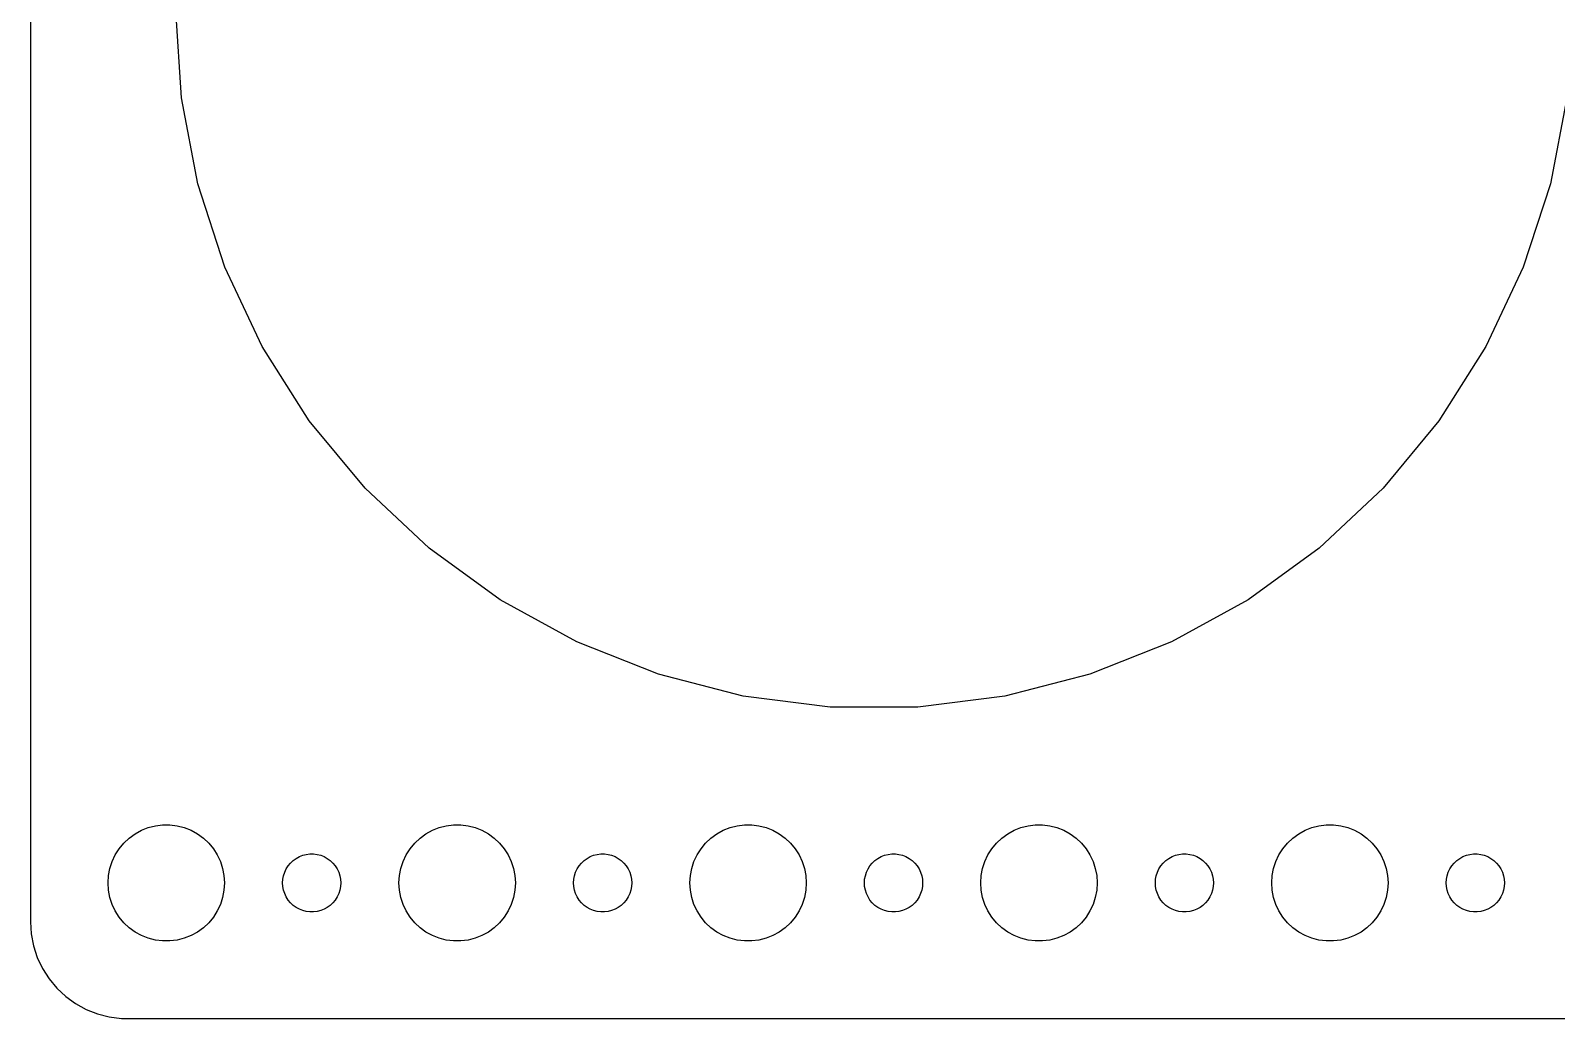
# Model space of a CAD drawing. Header units: metres. Extents: x -82 to 82, y -52 to 52.
# Drawn here: x -82 to -3.3, y -52 to -1 of the extents above; entities that cross this region are included whole.
import ezdxf

# ---------------------------------------------------------------- set-up
doc = ezdxf.new("R2010")
doc.units = ezdxf.units.M

msp = doc.modelspace()

# ---------------------------------------------------------------- linework, layer by layer
for p, q in [((-82, 47), (-82, -47)), ((-74.2161, -4.51199), (-74.5, 0)), ((-73.369, -8.95284), (-74.2161, -4.51199)), ((-2.78386, -4.51199), (-3.631, -8.95284)), ((-71.972, -13.2525), (-73.369, -8.95284)), ((-3.631, -8.95284), (-5.02805, -13.2525)), ((-70.047, -17.3431), (-71.972, -13.2525)), ((-5.02805, -13.2525), (-6.95296, -17.3431)), ((-67.6246, -21.1603), (-70.047, -17.3431)), ((-6.95296, -17.3431), (-9.37538, -21.1603)), ((-64.7429, -24.6437), (-67.6246, -21.1603)), ((-9.37538, -21.1603), (-12.2571, -24.6437)), ((-61.4473, -27.7385), (-64.7429, -24.6437)), ((-12.2571, -24.6437), (-15.5527, -27.7385)), ((-57.7898, -30.3958), (-61.4473, -27.7385)), ((-15.5527, -27.7385), (-19.2102, -30.3958)), ((-53.828, -32.5738), (-57.7898, -30.3958)), ((-19.2102, -30.3958), (-23.1719, -32.5738)), ((-49.6246, -34.238), (-53.828, -32.5738)), ((-23.1719, -32.5738), (-27.3754, -34.238)), ((-45.2457, -35.3623), (-49.6246, -34.238)), ((-27.3754, -34.238), (-31.7543, -35.3623)), ((-40.7605, -35.929), (-45.2457, -35.3623)), ((-31.7543, -35.3623), (-36.2395, -35.929)), ((-36.2395, -35.929), (-40.7605, -35.929)), ((-76.9123, -42.6885), (-76.6075, -42.467)), ((-76.6075, -42.467), (-76.2773, -42.2855)), ((-76.2773, -42.2855), (-75.927, -42.1468)), ((-75.927, -42.1468), (-75.5621, -42.0531)), ((-75.5621, -42.0531), (-75.1884, -42.0059)), ((-75.1884, -42.0059), (-74.8116, -42.0059)), ((-74.8116, -42.0059), (-74.4379, -42.0531)), ((-74.4379, -42.0531), (-74.073, -42.1468)), ((-74.073, -42.1468), (-73.7227, -42.2855)), ((-73.7227, -42.2855), (-73.3925, -42.467)), ((-73.3925, -42.467), (-73.0877, -42.6885)), ((-61.9123, -42.6885), (-61.6075, -42.467)), ((-61.6075, -42.467), (-61.2773, -42.2855)), ((-61.2773, -42.2855), (-60.927, -42.1468)), ((-60.927, -42.1468), (-60.5621, -42.0531)), ((-60.5621, -42.0531), (-60.1884, -42.0059)), ((-60.1884, -42.0059), (-59.8116, -42.0059)), ((-59.8116, -42.0059), (-59.4379, -42.0531)), ((-59.4379, -42.0531), (-59.0729, -42.1468)), ((-59.0729, -42.1468), (-58.7227, -42.2855)), ((-58.7227, -42.2855), (-58.3925, -42.467)), ((-58.3925, -42.467), (-58.0877, -42.6885)), ((-46.9123, -42.6885), (-46.6075, -42.467)), ((-46.6075, -42.467), (-46.2773, -42.2855)), ((-46.2773, -42.2855), (-45.927, -42.1468)), ((-45.927, -42.1468), (-45.5621, -42.0531)), ((-45.5621, -42.0531), (-45.1884, -42.0059)), ((-45.1884, -42.0059), (-44.8116, -42.0059)), ((-44.8116, -42.0059), (-44.4379, -42.0531)), ((-44.4379, -42.0531), (-44.0729, -42.1468)), ((-44.0729, -42.1468), (-43.7227, -42.2855)), ((-43.7227, -42.2855), (-43.3925, -42.467)), ((-43.3925, -42.467), (-43.0877, -42.6885)), ((-31.9123, -42.6885), (-31.6075, -42.467)), ((-31.6075, -42.467), (-31.2773, -42.2855)), ((-31.2773, -42.2855), (-30.927, -42.1468)), ((-30.927, -42.1468), (-30.5621, -42.0531)), ((-30.5621, -42.0531), (-30.1884, -42.0059)), ((-30.1884, -42.0059), (-29.8116, -42.0059)), ((-29.8116, -42.0059), (-29.4379, -42.0531)), ((-29.4379, -42.0531), (-29.0729, -42.1468)), ((-29.0729, -42.1468), (-28.7227, -42.2855)), ((-28.7227, -42.2855), (-28.3925, -42.467)), ((-28.3925, -42.467), (-28.0877, -42.6885)), ((-16.9123, -42.6885), (-16.6075, -42.467)), ((-16.6075, -42.467), (-16.2773, -42.2855)), ((-16.2773, -42.2855), (-15.927, -42.1468)), ((-15.927, -42.1468), (-15.5621, -42.0531)), ((-15.5621, -42.0531), (-15.1884, -42.0059)), ((-15.1884, -42.0059), (-14.8116, -42.0059)), ((-14.8116, -42.0059), (-14.4379, -42.0531)), ((-14.4379, -42.0531), (-14.0729, -42.1468)), ((-14.0729, -42.1468), (-13.7227, -42.2855)), ((-13.7227, -42.2855), (-13.3925, -42.467)), ((-13.3925, -42.467), (-13.0877, -42.6885)), ((-77.6289, -43.5547), (-77.427, -43.2366)), ((-77.427, -43.2366), (-77.1869, -42.9464)), ((-77.1869, -42.9464), (-76.9123, -42.6885)), ((-73.0877, -42.6885), (-72.8131, -42.9464)), ((-72.8131, -42.9464), (-72.573, -43.2366)), ((-72.573, -43.2366), (-72.3711, -43.5547)), ((-62.6289, -43.5547), (-62.427, -43.2366)), ((-62.427, -43.2366), (-62.1869, -42.9464)), ((-62.1869, -42.9464), (-61.9123, -42.6885)), ((-58.0877, -42.6885), (-57.8131, -42.9464)), ((-57.8131, -42.9464), (-57.5729, -43.2366)), ((-57.5729, -43.2366), (-57.3711, -43.5547)), ((-47.6289, -43.5547), (-47.427, -43.2366)), ((-47.427, -43.2366), (-47.1869, -42.9464)), ((-47.1869, -42.9464), (-46.9123, -42.6885)), ((-43.0877, -42.6885), (-42.8131, -42.9464)), ((-42.8131, -42.9464), (-42.5729, -43.2366)), ((-42.5729, -43.2366), (-42.3711, -43.5547)), ((-32.6289, -43.5547), (-32.427, -43.2366)), ((-32.427, -43.2366), (-32.1869, -42.9464)), ((-32.1869, -42.9464), (-31.9123, -42.6885)), ((-28.0877, -42.6885), (-27.8131, -42.9464)), ((-27.8131, -42.9464), (-27.5729, -43.2366)), ((-27.5729, -43.2366), (-27.3711, -43.5547)), ((-17.6289, -43.5547), (-17.427, -43.2366)), ((-17.427, -43.2366), (-17.1869, -42.9464)), ((-17.1869, -42.9464), (-16.9123, -42.6885)), ((-13.0877, -42.6885), (-12.8131, -42.9464)), ((-12.8131, -42.9464), (-12.5729, -43.2366)), ((-12.5729, -43.2366), (-12.3711, -43.5547)), ((-77.9057, -44.2539), (-77.7893, -43.8956)), ((-77.7893, -43.8956), (-77.6289, -43.5547)), ((-72.3711, -43.5547), (-72.2107, -43.8956)), ((-72.2107, -43.8956), (-72.0943, -44.2539)), ((-68.7135, -44.1183), (-68.5934, -43.9732)), ((-68.5934, -43.9732), (-68.4561, -43.8442)), ((-68.4561, -43.8442), (-68.3037, -43.7335)), ((-68.3037, -43.7335), (-68.1387, -43.6428)), ((-68.1387, -43.6428), (-67.9635, -43.5734)), ((-67.9635, -43.5734), (-67.7811, -43.5266)), ((-67.7811, -43.5266), (-67.5942, -43.503)), ((-67.5942, -43.503), (-67.4058, -43.503)), ((-67.4058, -43.503), (-67.2189, -43.5266)), ((-67.2189, -43.5266), (-67.0365, -43.5734)), ((-67.0365, -43.5734), (-66.8613, -43.6428)), ((-66.8613, -43.6428), (-66.6963, -43.7335)), ((-66.6963, -43.7335), (-66.5439, -43.8442)), ((-66.5439, -43.8442), (-66.4065, -43.9732)), ((-66.4065, -43.9732), (-66.2865, -44.1183)), ((-62.9057, -44.2539), (-62.7893, -43.8956)), ((-62.7893, -43.8956), (-62.6289, -43.5547)), ((-57.3711, -43.5547), (-57.2107, -43.8956)), ((-57.2107, -43.8956), (-57.0942, -44.2539)), ((-53.7135, -44.1183), (-53.5934, -43.9732)), ((-53.5934, -43.9732), (-53.4561, -43.8442)), ((-53.4561, -43.8442), (-53.3037, -43.7335)), ((-53.3037, -43.7335), (-53.1387, -43.6428)), ((-53.1387, -43.6428), (-52.9635, -43.5734)), ((-52.9635, -43.5734), (-52.7811, -43.5266)), ((-52.7811, -43.5266), (-52.5942, -43.503)), ((-52.5942, -43.503), (-52.4058, -43.503)), ((-52.4058, -43.503), (-52.2189, -43.5266)), ((-52.2189, -43.5266), (-52.0365, -43.5734)), ((-52.0365, -43.5734), (-51.8613, -43.6428)), ((-51.8613, -43.6428), (-51.6963, -43.7335)), ((-51.6963, -43.7335), (-51.5439, -43.8442)), ((-51.5439, -43.8442), (-51.4065, -43.9732)), ((-51.4065, -43.9732), (-51.2865, -44.1183)), ((-47.9057, -44.2539), (-47.7893, -43.8956)), ((-47.7893, -43.8956), (-47.6289, -43.5547)), ((-42.3711, -43.5547), (-42.2107, -43.8956)), ((-42.2107, -43.8956), (-42.0942, -44.2539)), ((-38.7135, -44.1183), (-38.5934, -43.9732)), ((-38.5934, -43.9732), (-38.4561, -43.8442)), ((-38.4561, -43.8442), (-38.3037, -43.7335)), ((-38.3037, -43.7335), (-38.1387, -43.6428)), ((-38.1387, -43.6428), (-37.9635, -43.5734)), ((-37.9635, -43.5734), (-37.7811, -43.5266)), ((-37.7811, -43.5266), (-37.5942, -43.503)), ((-37.5942, -43.503), (-37.4058, -43.503)), ((-37.4058, -43.503), (-37.2189, -43.5266)), ((-37.2189, -43.5266), (-37.0365, -43.5734)), ((-37.0365, -43.5734), (-36.8613, -43.6428)), ((-36.8613, -43.6428), (-36.6963, -43.7335)), ((-36.6963, -43.7335), (-36.5439, -43.8442)), ((-36.5439, -43.8442), (-36.4065, -43.9732)), ((-36.4065, -43.9732), (-36.2865, -44.1183)), ((-32.9057, -44.2539), (-32.7893, -43.8956)), ((-32.7893, -43.8956), (-32.6289, -43.5547)), ((-27.3711, -43.5547), (-27.2107, -43.8956)), ((-27.2107, -43.8956), (-27.0942, -44.2539)), ((-23.7135, -44.1183), (-23.5934, -43.9732)), ((-23.5934, -43.9732), (-23.4561, -43.8442)), ((-23.4561, -43.8442), (-23.3037, -43.7335)), ((-23.3037, -43.7335), (-23.1387, -43.6428)), ((-23.1387, -43.6428), (-22.9635, -43.5734)), ((-22.9635, -43.5734), (-22.7811, -43.5266)), ((-22.7811, -43.5266), (-22.5942, -43.503)), ((-22.5942, -43.503), (-22.4058, -43.503)), ((-22.4058, -43.503), (-22.2189, -43.5266)), ((-22.2189, -43.5266), (-22.0365, -43.5734)), ((-22.0365, -43.5734), (-21.8613, -43.6428)), ((-21.8613, -43.6428), (-21.6963, -43.7335)), ((-21.6963, -43.7335), (-21.5439, -43.8442)), ((-21.5439, -43.8442), (-21.4065, -43.9732)), ((-21.4065, -43.9732), (-21.2865, -44.1183)), ((-17.9057, -44.2539), (-17.7893, -43.8956)), ((-17.7893, -43.8956), (-17.6289, -43.5547)), ((-12.3711, -43.5547), (-12.2107, -43.8956)), ((-12.2107, -43.8956), (-12.0942, -44.2539)), ((-8.71352, -44.1183), (-8.59344, -43.9732)), ((-8.59344, -43.9732), (-8.45613, -43.8442)), ((-8.45613, -43.8442), (-8.30373, -43.7335)), ((-8.30373, -43.7335), (-8.13866, -43.6428)), ((-8.13866, -43.6428), (-7.96352, -43.5734)), ((-7.96352, -43.5734), (-7.78107, -43.5266)), ((-7.78107, -43.5266), (-7.59418, -43.503)), ((-7.59418, -43.503), (-7.40581, -43.503)), ((-7.40581, -43.503), (-7.21892, -43.5266)), ((-7.21892, -43.5266), (-7.03647, -43.5734)), ((-7.03647, -43.5734), (-6.86133, -43.6428)), ((-6.86133, -43.6428), (-6.69626, -43.7335)), ((-6.69626, -43.7335), (-6.54385, -43.8442)), ((-6.54385, -43.8442), (-6.40654, -43.9732)), ((-6.40654, -43.9732), (-6.28647, -44.1183)), ((-78, -45), (-77.9763, -44.624)), ((-77.9763, -44.624), (-77.9057, -44.2539)), ((-72.0943, -44.2539), (-72.0237, -44.624)), ((-72.0237, -44.624), (-72, -45)), ((-69, -45), (-68.9882, -44.812)), ((-68.9882, -44.812), (-68.9529, -44.627)), ((-68.9529, -44.627), (-68.8947, -44.4478)), ((-68.8947, -44.4478), (-68.8145, -44.2774)), ((-68.8145, -44.2774), (-68.7135, -44.1183)), ((-66.2865, -44.1183), (-66.1855, -44.2774)), ((-66.1855, -44.2774), (-66.1053, -44.4478)), ((-66.1053, -44.4478), (-66.0471, -44.627)), ((-66.0471, -44.627), (-66.0118, -44.812)), ((-66.0118, -44.812), (-66, -45)), ((-63, -45), (-62.9763, -44.624)), ((-62.9763, -44.624), (-62.9057, -44.2539)), ((-57.0942, -44.2539), (-57.0237, -44.624)), ((-57.0237, -44.624), (-57, -45)), ((-54, -45), (-53.9882, -44.812)), ((-53.9882, -44.812), (-53.9529, -44.627)), ((-53.9529, -44.627), (-53.8947, -44.4478)), ((-53.8947, -44.4478), (-53.8145, -44.2774)), ((-53.8145, -44.2774), (-53.7135, -44.1183)), ((-51.2865, -44.1183), (-51.1855, -44.2774)), ((-51.1855, -44.2774), (-51.1053, -44.4478)), ((-51.1053, -44.4478), (-51.0471, -44.627)), ((-51.0471, -44.627), (-51.0118, -44.812)), ((-51.0118, -44.812), (-51, -45)), ((-48, -45), (-47.9763, -44.624)), ((-47.9763, -44.624), (-47.9057, -44.2539)), ((-42.0942, -44.2539), (-42.0237, -44.624)), ((-42.0237, -44.624), (-42, -45)), ((-39, -45), (-38.9882, -44.812)), ((-38.9882, -44.812), (-38.9529, -44.627)), ((-38.9529, -44.627), (-38.8947, -44.4478)), ((-38.8947, -44.4478), (-38.8145, -44.2774)), ((-38.8145, -44.2774), (-38.7135, -44.1183)), ((-36.2865, -44.1183), (-36.1855, -44.2774)), ((-36.1855, -44.2774), (-36.1053, -44.4478)), ((-36.1053, -44.4478), (-36.0471, -44.627)), ((-36.0471, -44.627), (-36.0118, -44.812)), ((-36.0118, -44.812), (-36, -45)), ((-33, -45), (-32.9763, -44.624)), ((-32.9763, -44.624), (-32.9057, -44.2539)), ((-27.0942, -44.2539), (-27.0237, -44.624)), ((-27.0237, -44.624), (-27, -45)), ((-24, -45), (-23.9882, -44.812)), ((-23.9882, -44.812), (-23.9529, -44.627)), ((-23.9529, -44.627), (-23.8947, -44.4478)), ((-23.8947, -44.4478), (-23.8145, -44.2774)), ((-23.8145, -44.2774), (-23.7135, -44.1183)), ((-21.2865, -44.1183), (-21.1855, -44.2774)), ((-21.1855, -44.2774), (-21.1053, -44.4478)), ((-21.1053, -44.4478), (-21.0471, -44.627)), ((-21.0471, -44.627), (-21.0118, -44.812)), ((-21.0118, -44.812), (-21, -45)), ((-18, -45), (-17.9763, -44.624)), ((-17.9763, -44.624), (-17.9057, -44.2539)), ((-12.0942, -44.2539), (-12.0237, -44.624)), ((-12.0237, -44.624), (-12, -45)), ((-9, -45), (-8.98816, -44.812)), ((-8.98816, -44.812), (-8.95287, -44.627)), ((-8.95287, -44.627), (-8.89465, -44.4478)), ((-8.89465, -44.4478), (-8.81445, -44.2774)), ((-8.81445, -44.2774), (-8.71352, -44.1183)), ((-6.28647, -44.1183), (-6.18553, -44.2774)), ((-6.18553, -44.2774), (-6.10533, -44.4478)), ((-6.10533, -44.4478), (-6.04712, -44.627)), ((-6.04712, -44.627), (-6.01183, -44.812)), ((-6.01183, -44.812), (-6, -45)), ((-77.9763, -45.376), (-78, -45)), ((-77.9057, -45.7461), (-77.9763, -45.376)), ((-72.0237, -45.376), (-72.0943, -45.7461)), ((-72, -45), (-72.0237, -45.376)), ((-68.9882, -45.188), (-69, -45)), ((-68.9529, -45.373), (-68.9882, -45.188)), ((-68.8947, -45.5522), (-68.9529, -45.373)), ((-68.8145, -45.7226), (-68.8947, -45.5522)), ((-66.1053, -45.5522), (-66.1855, -45.7226)), ((-66.0471, -45.373), (-66.1053, -45.5522)), ((-66.0118, -45.188), (-66.0471, -45.373)), ((-66, -45), (-66.0118, -45.188)), ((-62.9763, -45.376), (-63, -45)), ((-62.9057, -45.7461), (-62.9763, -45.376)), ((-57.0237, -45.376), (-57.0942, -45.7461)), ((-57, -45), (-57.0237, -45.376)), ((-53.9882, -45.188), (-54, -45)), ((-53.9529, -45.373), (-53.9882, -45.188)), ((-53.8947, -45.5522), (-53.9529, -45.373)), ((-53.8145, -45.7226), (-53.8947, -45.5522)), ((-51.1053, -45.5522), (-51.1855, -45.7226)), ((-51.0471, -45.373), (-51.1053, -45.5522)), ((-51.0118, -45.188), (-51.0471, -45.373)), ((-51, -45), (-51.0118, -45.188)), ((-47.9763, -45.376), (-48, -45)), ((-47.9057, -45.7461), (-47.9763, -45.376)), ((-42.0237, -45.376), (-42.0942, -45.7461)), ((-42, -45), (-42.0237, -45.376)), ((-38.9882, -45.188), (-39, -45)), ((-38.9529, -45.373), (-38.9882, -45.188)), ((-38.8947, -45.5522), (-38.9529, -45.373)), ((-38.8145, -45.7226), (-38.8947, -45.5522)), ((-36.1053, -45.5522), (-36.1855, -45.7226)), ((-36.0471, -45.373), (-36.1053, -45.5522)), ((-36.0118, -45.188), (-36.0471, -45.373)), ((-36, -45), (-36.0118, -45.188)), ((-32.9763, -45.376), (-33, -45)), ((-32.9057, -45.7461), (-32.9763, -45.376)), ((-27.0237, -45.376), (-27.0942, -45.7461)), ((-27, -45), (-27.0237, -45.376)), ((-23.9882, -45.188), (-24, -45)), ((-23.9529, -45.373), (-23.9882, -45.188)), ((-23.8947, -45.5522), (-23.9529, -45.373)), ((-23.8145, -45.7226), (-23.8947, -45.5522)), ((-21.1053, -45.5522), (-21.1855, -45.7226)), ((-21.0471, -45.373), (-21.1053, -45.5522)), ((-21.0118, -45.188), (-21.0471, -45.373)), ((-21, -45), (-21.0118, -45.188)), ((-17.9763, -45.376), (-18, -45)), ((-17.9057, -45.7461), (-17.9763, -45.376)), ((-12.0237, -45.376), (-12.0942, -45.7461)), ((-12, -45), (-12.0237, -45.376)), ((-8.98816, -45.188), (-9, -45)), ((-8.95287, -45.373), (-8.98816, -45.188)), ((-8.89465, -45.5522), (-8.95287, -45.373)), ((-8.81445, -45.7226), (-8.89465, -45.5522)), ((-6.10533, -45.5522), (-6.18553, -45.7226)), ((-6.04712, -45.373), (-6.10533, -45.5522)), ((-6.01183, -45.188), (-6.04712, -45.373)), ((-6, -45), (-6.01183, -45.188)), ((-77.7893, -46.1044), (-77.9057, -45.7461)), ((-77.6289, -46.4453), (-77.7893, -46.1044)), ((-72.2107, -46.1044), (-72.3711, -46.4453)), ((-72.0943, -45.7461), (-72.2107, -46.1044)), ((-68.7135, -45.8817), (-68.8145, -45.7226)), ((-68.5934, -46.0268), (-68.7135, -45.8817)), ((-68.4561, -46.1558), (-68.5934, -46.0268)), ((-68.3037, -46.2665), (-68.4561, -46.1558)), ((-68.1387, -46.3572), (-68.3037, -46.2665)), ((-67.9635, -46.4266), (-68.1387, -46.3572)), ((-66.8613, -46.3572), (-67.0365, -46.4266)), ((-66.6963, -46.2665), (-66.8613, -46.3572)), ((-66.5439, -46.1558), (-66.6963, -46.2665)), ((-66.4065, -46.0268), (-66.5439, -46.1558)), ((-66.2865, -45.8817), (-66.4065, -46.0268)), ((-66.1855, -45.7226), (-66.2865, -45.8817)), ((-62.7893, -46.1044), (-62.9057, -45.7461)), ((-62.6289, -46.4453), (-62.7893, -46.1044)), ((-57.2107, -46.1044), (-57.3711, -46.4453)), ((-57.0942, -45.7461), (-57.2107, -46.1044)), ((-53.7135, -45.8817), (-53.8145, -45.7226)), ((-53.5934, -46.0268), (-53.7135, -45.8817)), ((-53.4561, -46.1558), (-53.5934, -46.0268)), ((-53.3037, -46.2665), (-53.4561, -46.1558)), ((-53.1387, -46.3572), (-53.3037, -46.2665)), ((-52.9635, -46.4266), (-53.1387, -46.3572)), ((-51.8613, -46.3572), (-52.0365, -46.4266)), ((-51.6963, -46.2665), (-51.8613, -46.3572)), ((-51.5439, -46.1558), (-51.6963, -46.2665)), ((-51.4065, -46.0268), (-51.5439, -46.1558)), ((-51.2865, -45.8817), (-51.4065, -46.0268)), ((-51.1855, -45.7226), (-51.2865, -45.8817)), ((-47.7893, -46.1044), (-47.9057, -45.7461)), ((-47.6289, -46.4453), (-47.7893, -46.1044)), ((-42.2107, -46.1044), (-42.3711, -46.4453)), ((-42.0942, -45.7461), (-42.2107, -46.1044)), ((-38.7135, -45.8817), (-38.8145, -45.7226)), ((-38.5934, -46.0268), (-38.7135, -45.8817)), ((-38.4561, -46.1558), (-38.5934, -46.0268)), ((-38.3037, -46.2665), (-38.4561, -46.1558)), ((-38.1387, -46.3572), (-38.3037, -46.2665)), ((-37.9635, -46.4266), (-38.1387, -46.3572)), ((-36.8613, -46.3572), (-37.0365, -46.4266)), ((-36.6963, -46.2665), (-36.8613, -46.3572)), ((-36.5439, -46.1558), (-36.6963, -46.2665)), ((-36.4065, -46.0268), (-36.5439, -46.1558)), ((-36.2865, -45.8817), (-36.4065, -46.0268)), ((-36.1855, -45.7226), (-36.2865, -45.8817)), ((-32.7893, -46.1044), (-32.9057, -45.7461)), ((-32.6289, -46.4453), (-32.7893, -46.1044)), ((-27.2107, -46.1044), (-27.3711, -46.4453)), ((-27.0942, -45.7461), (-27.2107, -46.1044)), ((-23.7135, -45.8817), (-23.8145, -45.7226)), ((-23.5934, -46.0268), (-23.7135, -45.8817)), ((-23.4561, -46.1558), (-23.5934, -46.0268)), ((-23.3037, -46.2665), (-23.4561, -46.1558)), ((-23.1387, -46.3572), (-23.3037, -46.2665)), ((-22.9635, -46.4266), (-23.1387, -46.3572)), ((-21.8613, -46.3572), (-22.0365, -46.4266)), ((-21.6963, -46.2665), (-21.8613, -46.3572)), ((-21.5439, -46.1558), (-21.6963, -46.2665)), ((-21.4065, -46.0268), (-21.5439, -46.1558)), ((-21.2865, -45.8817), (-21.4065, -46.0268)), ((-21.1855, -45.7226), (-21.2865, -45.8817)), ((-17.7893, -46.1044), (-17.9057, -45.7461)), ((-17.6289, -46.4453), (-17.7893, -46.1044)), ((-12.2107, -46.1044), (-12.3711, -46.4453)), ((-12.0942, -45.7461), (-12.2107, -46.1044)), ((-8.71352, -45.8817), (-8.81445, -45.7226)), ((-8.59344, -46.0268), (-8.71352, -45.8817)), ((-8.45613, -46.1558), (-8.59344, -46.0268)), ((-8.30373, -46.2665), (-8.45613, -46.1558)), ((-8.13866, -46.3572), (-8.30373, -46.2665)), ((-7.96352, -46.4266), (-8.13866, -46.3572)), ((-6.86133, -46.3572), (-7.03647, -46.4266)), ((-6.69626, -46.2665), (-6.86133, -46.3572)), ((-6.54385, -46.1558), (-6.69626, -46.2665)), ((-6.40654, -46.0268), (-6.54385, -46.1558)), ((-6.28647, -45.8817), (-6.40654, -46.0268)), ((-6.18553, -45.7226), (-6.28647, -45.8817)), ((-82, -47), (-81.9606, -47.6267)), ((-77.427, -46.7634), (-77.6289, -46.4453)), ((-77.1869, -47.0536), (-77.427, -46.7634)), ((-76.9123, -47.3115), (-77.1869, -47.0536)), ((-72.8131, -47.0536), (-73.0877, -47.3115)), ((-72.573, -46.7634), (-72.8131, -47.0536)), ((-72.3711, -46.4453), (-72.573, -46.7634)), ((-67.7811, -46.4734), (-67.9635, -46.4266)), ((-67.5942, -46.497), (-67.7811, -46.4734)), ((-67.4058, -46.497), (-67.5942, -46.497)), ((-67.2189, -46.4734), (-67.4058, -46.497)), ((-67.0365, -46.4266), (-67.2189, -46.4734)), ((-62.427, -46.7634), (-62.6289, -46.4453)), ((-62.1869, -47.0536), (-62.427, -46.7634)), ((-61.9123, -47.3115), (-62.1869, -47.0536)), ((-57.8131, -47.0536), (-58.0877, -47.3115)), ((-57.5729, -46.7634), (-57.8131, -47.0536)), ((-57.3711, -46.4453), (-57.5729, -46.7634)), ((-52.7811, -46.4734), (-52.9635, -46.4266)), ((-52.5942, -46.497), (-52.7811, -46.4734)), ((-52.4058, -46.497), (-52.5942, -46.497)), ((-52.2189, -46.4734), (-52.4058, -46.497)), ((-52.0365, -46.4266), (-52.2189, -46.4734)), ((-47.427, -46.7634), (-47.6289, -46.4453)), ((-47.1869, -47.0536), (-47.427, -46.7634)), ((-46.9123, -47.3115), (-47.1869, -47.0536)), ((-42.8131, -47.0536), (-43.0877, -47.3115)), ((-42.5729, -46.7634), (-42.8131, -47.0536)), ((-42.3711, -46.4453), (-42.5729, -46.7634)), ((-37.7811, -46.4734), (-37.9635, -46.4266)), ((-37.5942, -46.497), (-37.7811, -46.4734)), ((-37.4058, -46.497), (-37.5942, -46.497)), ((-37.2189, -46.4734), (-37.4058, -46.497)), ((-37.0365, -46.4266), (-37.2189, -46.4734)), ((-32.427, -46.7634), (-32.6289, -46.4453)), ((-32.1869, -47.0536), (-32.427, -46.7634)), ((-31.9123, -47.3115), (-32.1869, -47.0536)), ((-27.8131, -47.0536), (-28.0877, -47.3115)), ((-27.5729, -46.7634), (-27.8131, -47.0536)), ((-27.3711, -46.4453), (-27.5729, -46.7634)), ((-22.7811, -46.4734), (-22.9635, -46.4266)), ((-22.5942, -46.497), (-22.7811, -46.4734)), ((-22.4058, -46.497), (-22.5942, -46.497)), ((-22.2189, -46.4734), (-22.4058, -46.497)), ((-22.0365, -46.4266), (-22.2189, -46.4734)), ((-17.427, -46.7634), (-17.6289, -46.4453)), ((-17.1869, -47.0536), (-17.427, -46.7634)), ((-16.9123, -47.3115), (-17.1869, -47.0536)), ((-12.8131, -47.0536), (-13.0877, -47.3115)), ((-12.5729, -46.7634), (-12.8131, -47.0536)), ((-12.3711, -46.4453), (-12.5729, -46.7634)), ((-7.78107, -46.4734), (-7.96352, -46.4266)), ((-7.59418, -46.497), (-7.78107, -46.4734)), ((-7.40581, -46.497), (-7.59418, -46.497)), ((-7.21892, -46.4734), (-7.40581, -46.497)), ((-7.03647, -46.4266), (-7.21892, -46.4734)), ((-81.9606, -47.6267), (-81.8429, -48.2434)), ((-76.6075, -47.533), (-76.9123, -47.3115)), ((-76.2773, -47.7145), (-76.6075, -47.533)), ((-75.927, -47.8532), (-76.2773, -47.7145)), ((-75.5621, -47.9469), (-75.927, -47.8532)), ((-75.1884, -47.9941), (-75.5621, -47.9469)), ((-74.8116, -47.9941), (-75.1884, -47.9941)), ((-74.4379, -47.9469), (-74.8116, -47.9941)), ((-74.073, -47.8532), (-74.4379, -47.9469)), ((-73.7227, -47.7145), (-74.073, -47.8532)), ((-73.3925, -47.533), (-73.7227, -47.7145)), ((-73.0877, -47.3115), (-73.3925, -47.533)), ((-61.6075, -47.533), (-61.9123, -47.3115)), ((-61.2773, -47.7145), (-61.6075, -47.533)), ((-60.927, -47.8532), (-61.2773, -47.7145)), ((-60.5621, -47.9469), (-60.927, -47.8532)), ((-60.1884, -47.9941), (-60.5621, -47.9469)), ((-59.8116, -47.9941), (-60.1884, -47.9941)), ((-59.4379, -47.9469), (-59.8116, -47.9941)), ((-59.0729, -47.8532), (-59.4379, -47.9469)), ((-58.7227, -47.7145), (-59.0729, -47.8532)), ((-58.3925, -47.533), (-58.7227, -47.7145)), ((-58.0877, -47.3115), (-58.3925, -47.533)), ((-46.6075, -47.533), (-46.9123, -47.3115)), ((-46.2773, -47.7145), (-46.6075, -47.533)), ((-45.927, -47.8532), (-46.2773, -47.7145)), ((-45.5621, -47.9469), (-45.927, -47.8532)), ((-45.1884, -47.9941), (-45.5621, -47.9469)), ((-44.8116, -47.9941), (-45.1884, -47.9941)), ((-44.4379, -47.9469), (-44.8116, -47.9941)), ((-44.0729, -47.8532), (-44.4379, -47.9469)), ((-43.7227, -47.7145), (-44.0729, -47.8532)), ((-43.3925, -47.533), (-43.7227, -47.7145)), ((-43.0877, -47.3115), (-43.3925, -47.533)), ((-31.6075, -47.533), (-31.9123, -47.3115)), ((-31.2773, -47.7145), (-31.6075, -47.533)), ((-30.927, -47.8532), (-31.2773, -47.7145)), ((-30.5621, -47.9469), (-30.927, -47.8532)), ((-30.1884, -47.9941), (-30.5621, -47.9469)), ((-29.8116, -47.9941), (-30.1884, -47.9941)), ((-29.4379, -47.9469), (-29.8116, -47.9941)), ((-29.0729, -47.8532), (-29.4379, -47.9469)), ((-28.7227, -47.7145), (-29.0729, -47.8532)), ((-28.3925, -47.533), (-28.7227, -47.7145)), ((-28.0877, -47.3115), (-28.3925, -47.533)), ((-16.6075, -47.533), (-16.9123, -47.3115)), ((-16.2773, -47.7145), (-16.6075, -47.533)), ((-15.927, -47.8532), (-16.2773, -47.7145)), ((-15.5621, -47.9469), (-15.927, -47.8532)), ((-15.1884, -47.9941), (-15.5621, -47.9469)), ((-14.8116, -47.9941), (-15.1884, -47.9941)), ((-14.4379, -47.9469), (-14.8116, -47.9941)), ((-14.0729, -47.8532), (-14.4379, -47.9469)), ((-13.7227, -47.7145), (-14.0729, -47.8532)), ((-13.3925, -47.533), (-13.7227, -47.7145)), ((-13.0877, -47.3115), (-13.3925, -47.533)), ((-81.8429, -48.2434), (-81.6489, -48.8406)), ((-81.6489, -48.8406), (-81.3815, -49.4088)), ((-81.3815, -49.4088), (-81.0451, -49.9389)), ((-81.0451, -49.9389), (-80.6448, -50.4227)), ((-80.6448, -50.4227), (-80.1871, -50.8526)), ((-80.1871, -50.8526), (-79.6791, -51.2216)), ((-79.6791, -51.2216), (-79.1289, -51.5241)), ((-79.1289, -51.5241), (-78.5451, -51.7553)), ((-78.5451, -51.7553), (-77.9369, -51.9114)), ((-77.9369, -51.9114), (-77.3139, -51.9901)), ((-77.3139, -51.9901), (77.3139, -51.9901))]:
    msp.add_line(p, q)

doc.saveas('drawing.dxf')
